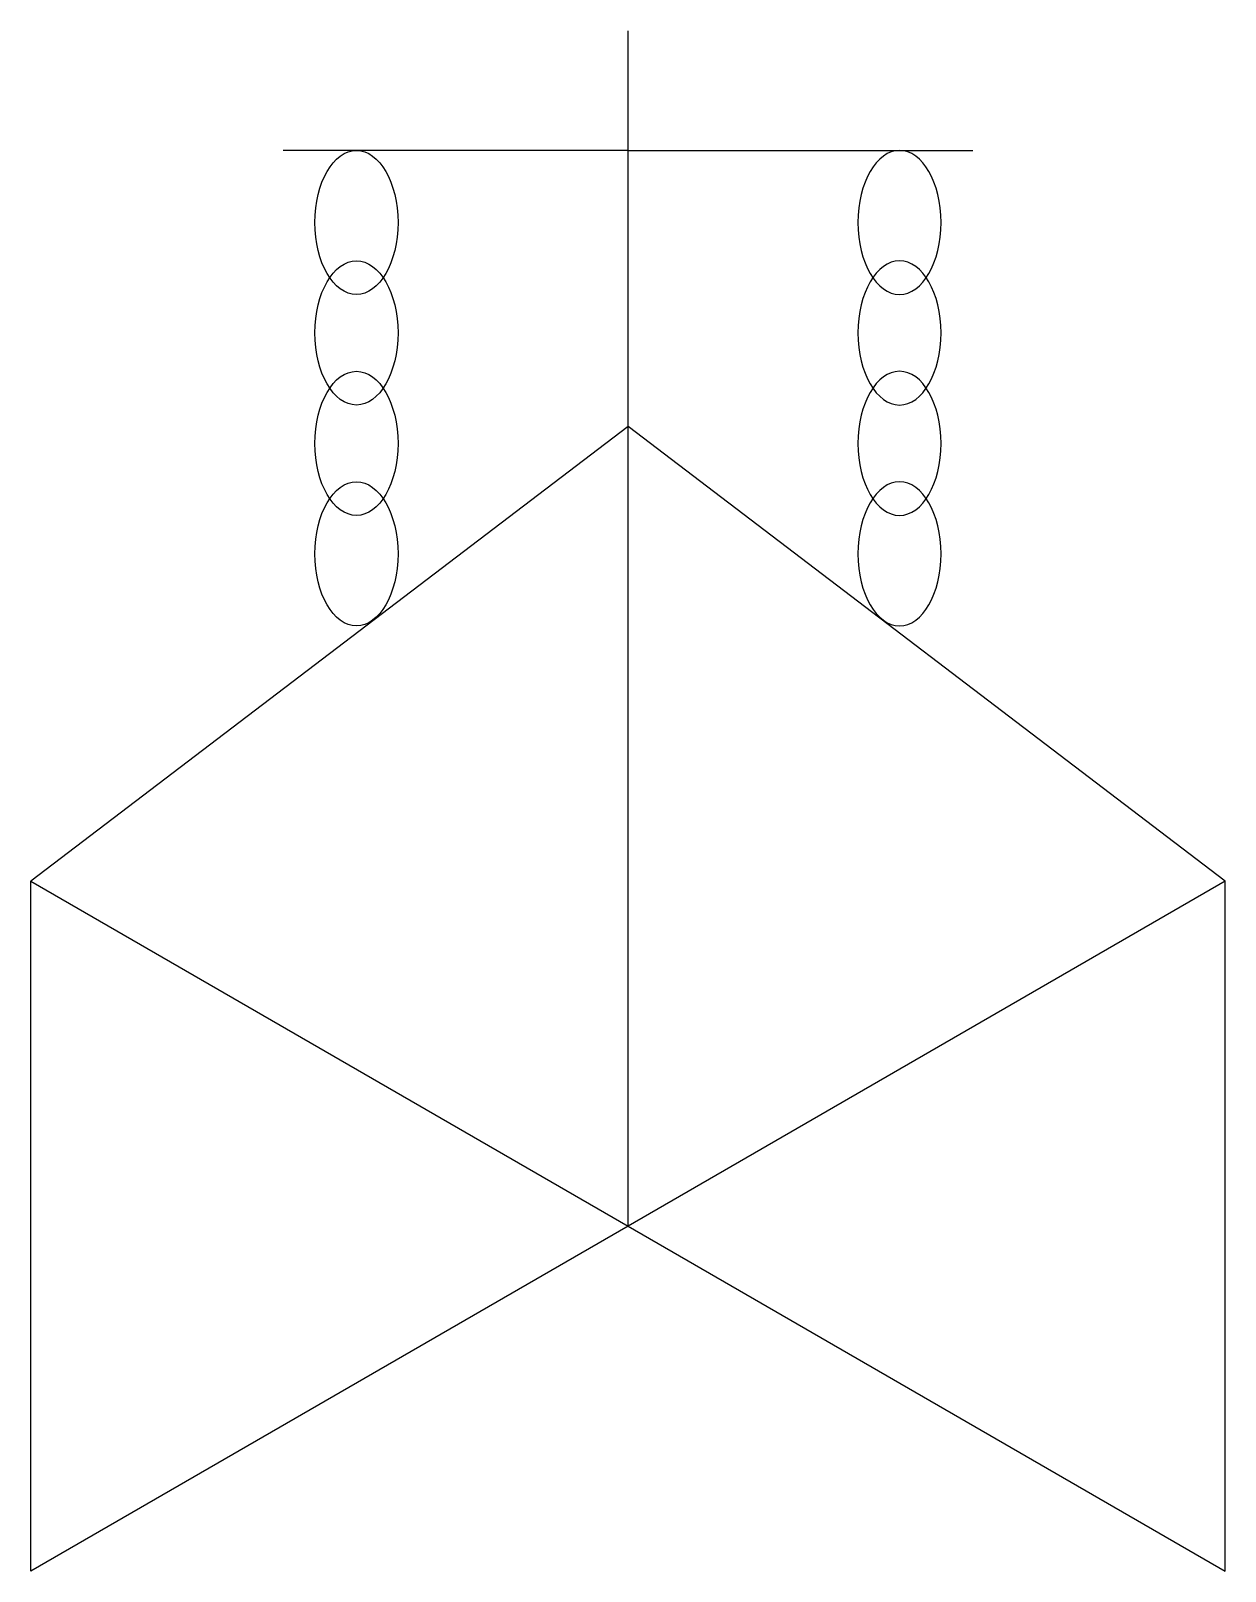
# Model space of a CAD drawing. Header units: millimetres. Extents: x -10134.323 to -10134.063, y 50.443 to 50.778.
import ezdxf

# ---------------------------------------------------------------- set-up
doc = ezdxf.new("R2010")
doc.units = ezdxf.units.MM
doc.header["$LTSCALE"] = 10
doc.layers.add('TUB2', color=2, linetype='Continuous')
doc.layers.add('Tub_Válvulas', color=2, linetype='Continuous')

msp = doc.modelspace()

# ---------------------------------------------------------------- linework, layer by layer
at = {"layer": 'TUB2', "color": 1}
for centre in [(-10134.25225, 50.73643), (-10134.25225, 50.71242), (-10134.25225, 50.68841), (-10134.25225, 50.6644)]:
    msp.add_ellipse(centre, major_axis=(0, 0.01567), ratio=0.576926, dxfattribs=at)
at = {"layer": 'TUB2', "color": 1, "extrusion": (0, 0, -1)}
for centre in [(-10134.13412, 50.73643), (-10134.13412, 50.71242), (-10134.13412, 50.68841), (-10134.13412, 50.6644)]:
    msp.add_ellipse(centre, major_axis=(0, 0.01567), ratio=0.576926, dxfattribs=at)
at = {"layer": 'Tub_Válvulas'}
for p, q in [((-10134.19318, 50.51823), (-10134.19318, 50.7781)), ((-10134.19318, 50.7521), (-10134.26818, 50.7521)), ((-10134.19318, 50.7521), (-10134.11818, 50.7521)), ((-10134.19318, 50.6921), (-10134.32309, 50.59323)), ((-10134.06328, 50.59323), (-10134.19318, 50.6921))]:
    msp.add_line(p, q, dxfattribs=at)
for points in [[(-10134.32309, 50.44323), (-10134.32309, 50.59323), (-10134.19318, 50.51823)], [(-10134.06328, 50.44323), (-10134.06328, 50.59323), (-10134.19318, 50.51823)]]:
    msp.add_lwpolyline(points, close=True, dxfattribs=at)

doc.saveas('drawing.dxf')
